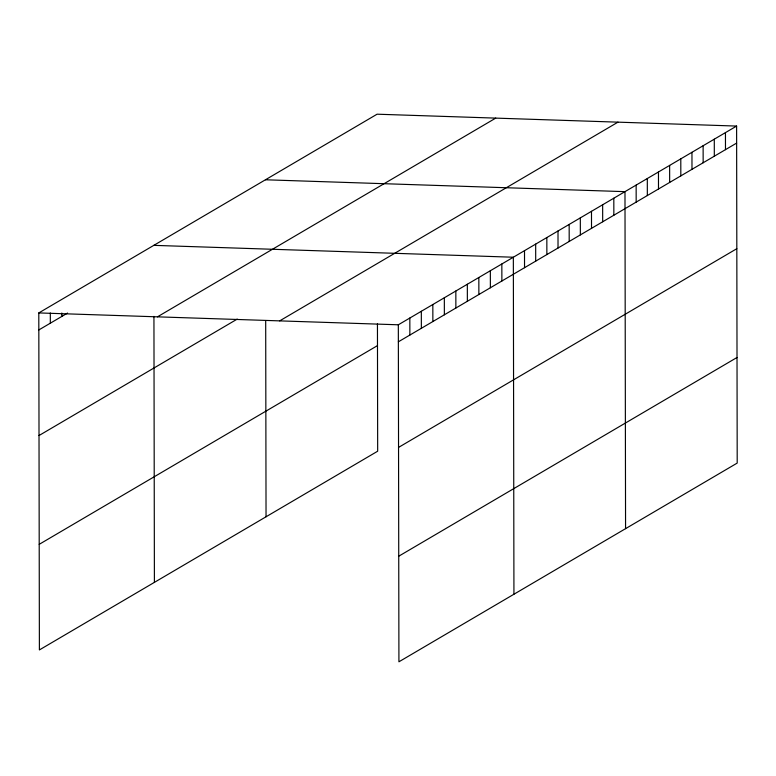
<?xml version="1.0" encoding="UTF-8"?>
<svg xmlns="http://www.w3.org/2000/svg" width="776" height="776" viewBox="0 0 776 776"><rect width="100%" height="100%" fill="white"/><g stroke="black" fill="none" stroke-linecap="round" stroke-linejoin="round"><path stroke-width="1.16" d="M377.446 323.854L377.67 451.205L39.392 649.929L38.8 312.922L377.078 114.198L736.608 126.071L737.2 463.078L398.922 661.802L398.33 324.795L736.608 126.071M38.829 329.945L67.58 313.058M157.441 316.841L495.728 118.117M39.013 435.54L237.243 319.091M279.68 320.876L617.968 122.152M39.207 544.335L377.485 345.611M398.36 341.818L736.637 143.094M398.544 447.412L736.822 248.689M398.738 556.208L737.016 357.484M265.45 179.78L624.981 191.653L625.563 528.66M153.813 245.352L513.343 257.225L513.935 594.232M38.8 312.922L398.33 324.795M725.453 132.628L725.482 149.661M714.289 139.185L714.318 156.219M703.124 145.743L703.153 162.776M691.959 152.3L691.988 169.333M680.794 158.867L680.824 175.89M669.63 165.424L669.659 182.447M658.465 171.981L658.494 189.004M647.31 178.538L647.339 195.562M636.145 185.095L636.174 202.119M613.816 198.21L613.845 215.233M602.651 204.767L602.68 221.791M591.487 211.324L591.516 228.348M580.322 217.881L580.351 234.905M569.167 224.439L569.196 241.462M558.002 230.996L558.031 248.019M546.837 237.553L546.867 254.576M535.673 244.11L535.702 261.134M524.508 250.667L524.537 267.691M501.839 263.985L501.878 281.009M490.345 270.737L490.374 287.77M478.84 277.498L478.87 294.521M467.336 284.249L467.365 301.282M455.842 291.01L455.871 308.033M444.338 297.771L444.367 314.794M432.833 304.522L432.863 321.545M421.329 311.283L421.358 328.306M409.835 318.034L409.864 335.057M265.693 320.527L266.042 516.787M153.939 316.375L154.405 582.359M61.828 313.029L61.837 316.433M50.314 312.97L50.333 323.185"/></g></svg>
